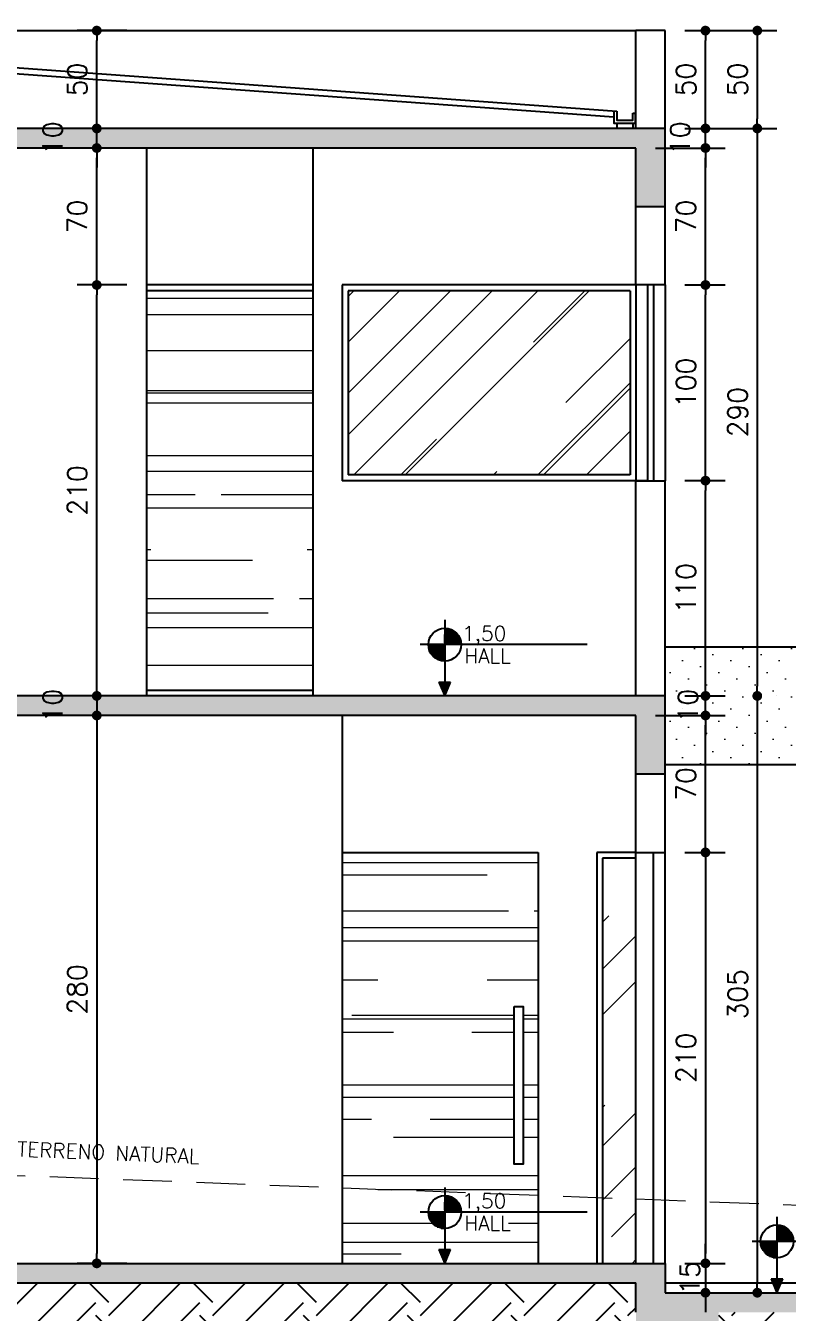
# Model space of a CAD drawing. Header units: inches. Extents: x 580771 to 672494, y 7715997 to 7829530.
# Drawn here: x 652840 to 653229, y 7721268 to 7721925 of the extents above; entities that cross this region are included whole.
import ezdxf

# ---------------------------------------------------------------- set-up
doc = ezdxf.new("R2010")
doc.units = ezdxf.units.IN
doc.header["$MEASUREMENT"] = 0
doc.header["$PDMODE"] = 2
doc.linetypes.add('DASHED2', pattern=[0.375, 0.25, -0.125])
for name, color, linetype in [('1-ARQ-A', 1, 'Continuous'), ('Block1', 1, 'Continuous'), ('NIVEL', 2, 'Continuous'), ('P01', 1, 'Continuous'), ('P02', 2, 'Continuous'), ('P06', 6, 'Continuous'), ('parede', 6, 'Continuous'), ('SIMBOLOS', 2, 'Continuous')]:
    doc.layers.add(name, color=color, linetype=linetype)
for name, color, linetype, lineweight in [('ARQ-01', 1, 'Continuous', 13), ('LINHAS FINAS', 1, 'Continuous', 9), ('MEIO_FIO', 7, 'Continuous', 0)]:
    doc.layers.add(name, color=color, linetype=linetype, lineweight=lineweight)
doc.styles.add('R80E50', font='romans.shx', dxfattribs={"height": 10})
doc.styles.add('ROMANS', font='romans', dxfattribs={"height": 0.2})
doc.dimstyles.new('ARQ50', dxfattribs={"dimscale": 50, "dimtxt": 10, "dimasz": 0.1, "dimexe": 0.2, "dimexo": 0.2, "dimgap": 0.1, "dimtad": 1, "dimdec": 0, "dimzin": 12, "dimdsep": 46, "dimtxsty": 'R80E50', "dimblk1": 'DOT', "dimblk2": 'DOT', "dimsah": 1, "dimcen": 0.4, "dimclrd": 15, "dimclre": 15, "dimclrt": 3, "dimadec": 0, "dimazin": 0, "dimtfac": 1, "dimtdec": 0, "dimtmove": 2, "dimatfit": 3, "dimldrblk": 'DOT', "dimfxl": 0.2, "dimtolj": 1, "dimtzin": 12, "dimarcsym": 0})
pattern_1 = [(50, (-24488.375, -31702.252), (14.345203652, -1.2550427), [1.5, -16.5]), (355, (-24488.375, -31702.252), (-2.775026672, 15.043842674), [1.2, -13.2]), (100.45144446, (-24487.18, -31702.357), (11.570176935, 13.78879982), [1.27480384, -14.02284224]), (46.1842, (-24488.375, -31698.252), (21.344826613, -3.310385616), [2.25, -24.75]), (96.6356355, (-24486.596, -31698.528), (18.693238913, 19.482372015), [1.91220684, -21.0342752]), (351.184164, (-24488.375, -31698.252), (18.6932389, 19.482372005), [1.8, -19.80000002]), (21, (-24486.375, -31699.252), (11.938141042, -8.052377813), [1.5, -16.5]), (326, (-24486.375, -31699.252), (4.866306638, 14.5030009), [1.2, -13.2]), (71.45144474, (-24485.38, -31699.923), (16.804447535, 6.450623056), [1.2748038, -14.02284224]), (37.5, (-24488.375, -31702.252), (0.2431971063, 6.6578770766), [0, -13.04, 0, -13.4, 0, -13.25]), (7.5, (-24488.375, -31702.252), (5.261390749, 7.8882342376), [0, -7.64, 0, -12.74, 0, -5.05]), (327.5, (-24492.835, -31702.252), (10.6764487234, -0.4510974347), [0, -5, 0, -15.6, 0, -20.7]), (317.5, (-24494.835, -31702.252), (11.663723387, 2.002099647), [0, -6.5, 0, -10.36, 0, -14.7])]

# ---------------------------------------------------------------- blocks, each defined once
blk = doc.blocks.new('*X32')
at = {"color": 0}
for p, q in [((-1683.05, 3892), (-1680, 3892)), ((-1683.05, 3891), (-1680, 3891)), ((-1683.05, 3890), (-1680, 3890)), ((-1683.05, 3889), (-1680, 3889)), ((-1680, 3888), (-1680, 3892.29)), ((-1679, 3888), (-1679, 3891.98)), ((-1678, 3888), (-1678, 3891.57)), ((-1677, 3888), (-1677, 3891.05)), ((-1676, 3888), (-1676, 3890.4)), ((-1675, 3888), (-1675, 3889.59)), ((-1695.03, 3880), (-1692, 3880)), ((-1692, 3876), (-1692, 3880.69)), ((-1691, 3876), (-1691, 3880.69)), ((-1690, 3876), (-1690, 3880.69)), ((-1689, 3876), (-1689, 3880.69)), ((-1688, 3876), (-1688, 3880.69)), ((-1687, 3876), (-1687, 3880.69)), ((-1686, 3876), (-1686, 3880.69)), ((-1686, 3880), (-1683.05, 3880)), ((-1683.05, 3888), (-1680, 3888)), ((-1683.05, 3882), (-1680, 3882)), ((-1683.05, 3881), (-1680, 3881)), ((-1683, 3882), (-1683, 3888)), ((-1682, 3882), (-1682, 3888)), ((-1681, 3882), (-1681, 3888)), ((-1680, 3882), (-1680, 3888)), ((-1680, 3888), (-1674, 3888)), ((-1680, 3887), (-1674, 3887)), ((-1680, 3886), (-1674, 3886)), ((-1680, 3885), (-1674, 3885)), ((-1680, 3884), (-1674, 3884)), ((-1680, 3883), (-1674, 3883)), ((-1680, 3880.69), (-1680, 3882)), ((-1680, 3882), (-1674, 3882)), ((-1679, 3880.69), (-1679, 3882)), ((-1678, 3880.69), (-1678, 3882)), ((-1677, 3880.69), (-1677, 3882)), ((-1676, 3880.69), (-1676, 3882)), ((-1675, 3880.69), (-1675, 3882)), ((-1674, 3888), (-1674, 3888.57)), ((-1674, 3882), (-1674, 3888)), ((-1674, 3888), (-1673.54, 3888)), ((-1674, 3880.69), (-1674, 3882)), ((-1674, 3882), (-1671.12, 3882)), ((-1674, 3881), (-1671.05, 3881)), ((-1673, 3882), (-1673, 3887.24)), ((-1672, 3882), (-1672, 3885.37)), ((-1694.93, 3879), (-1692, 3879)), ((-1694.74, 3878), (-1692, 3878)), ((-1694.47, 3877), (-1692, 3877)), ((-1694.1, 3876), (-1692, 3876)), ((-1694, 3875.78), (-1694, 3876)), ((-1693, 3873.98), (-1693, 3876)), ((-1692, 3872.69), (-1692, 3876)), ((-1692, 3876), (-1686, 3876)), ((-1692, 3875), (-1686, 3875)), ((-1692, 3874), (-1686, 3874)), ((-1692, 3873), (-1686, 3873)), ((-1691.33, 3872), (-1686, 3872)), ((-1690.13, 3871), (-1686, 3871)), ((-1688.51, 3870), (-1686, 3870)), ((-1688, 3869.76), (-1688, 3870)), ((-1687, 3869.36), (-1687, 3870)), ((-1686, 3879), (-1683.05, 3879)), ((-1686, 3878), (-1683.05, 3878)), ((-1686, 3877), (-1683.05, 3877)), ((-1686, 3870), (-1686, 3876)), ((-1686, 3876), (-1683.05, 3876)), ((-1686, 3869.06), (-1686, 3870)), ((-1686, 3870), (-1683.05, 3870)), ((-1685, 3870), (-1685, 3876)), ((-1684, 3870), (-1684, 3876)), ((-1685.77, 3869), (-1683.05, 3869))]:
    blk.add_line(p, q, dxfattribs=at)
blk = doc.blocks.new('nível corte')
at = {"layer": 'NIVEL', "color": 2, "linetype": 'Continuous'}
for p, q in [((172038.46, 10236.15), (172038.46, 10197.35)), ((172111.26, 10223.55), (172025.86, 10223.55)), ((172035.46, 10204.35), (172038.46, 10197.35)), ((172035.46, 10204.35), (172041.46, 10204.35)), ((172038.46, 10197.35), (172041.46, 10204.35))]:
    blk.add_line(p, q, dxfattribs=at)
blk.add_circle((172038.46, 10223.55), 8.4, dxfattribs=at)
blk.add_solid([(172035.46, 10204.35), (172038.46, 10197.35), (172041.46, 10204.35), (172038.46, 10197.35)], dxfattribs=at)
at = {"layer": 'NIVEL', "color": 1, "linetype": 'Continuous', "xscale": 0.7000000000116415, "yscale": 0.7000000000116415, "zscale": 0.7000000000116415}
blk.add_blockref('*X32', (173216.6, 7507.07), dxfattribs=at)
blk = doc.blocks.new('_DOT')
at = {"color": 0, "linetype": 'ByBlock'}
blk.add_line((-0.5, 0), (-1, 0), dxfattribs=at)
at = {"color": 0, "linetype": 'ByBlock', "const_width": 0.5}
blk.add_lwpolyline([(-0.25, 0, 1), (0.25, 0, 1)], format="xyb", close=True, dxfattribs=at)
blk = doc.blocks.new('*D624')
at = {"layer": 'Defpoints', "color": 0, "transparency": 16777216}
for p in [(653166.6, 7721502.93), (653166.6, 7721292.93), (653187.15, 7721292.93)]:
    blk.add_point(p, dxfattribs=at)
at = {"layer": 'NIVEL', "color": 15, "lineweight": -2, "transparency": 16777216}
for p, q in [((653176.6, 7721502.93), (653197.15, 7721502.93)), ((653187.15, 7721497.93), (653187.15, 7721297.93)), ((653176.6, 7721292.93), (653197.15, 7721292.93))]:
    blk.add_line(p, q, dxfattribs=at)
at = {"layer": 'NIVEL', "color": 15, "lineweight": -2, "transparency": 16777216, "xscale": 5, "yscale": 5, "zscale": 5}
for p, rotation in [((653187.15, 7721502.93), 90), ((653187.15, 7721292.93), 270)]:
    blk.add_blockref('_DOT', p, dxfattribs=dict(at, rotation=rotation))
at = {"layer": 'NIVEL', "color": 3, "transparency": 16777216, "insert": (653177.15, 7721397.93), "char_height": 10, "attachment_point": 5, "rotation": 90, "style": 'R80E50'}
blk.add_mtext('\\A1;210', dxfattribs=at)
blk = doc.blocks.new('*D625')
at = {"layer": 'Defpoints', "color": 0, "transparency": 16777216}
for p in [(653166.6, 7721292.93), (653187.15, 7721277.93), (653187.15, 7721277.93)]:
    blk.add_point(p, dxfattribs=at)
at = {"layer": 'NIVEL', "color": 15, "lineweight": -2, "transparency": 16777216}
for p, q in [((653187.15, 7721297.93), (653187.15, 7721302.93)), ((653176.6, 7721292.93), (653197.15, 7721292.93)), ((653187.15, 7721292.93), (653187.15, 7721277.93)), ((653187.15, 7721272.93), (653187.15, 7721267.93)), ((653197.15, 7721277.93), (653197.15, 7721277.93))]:
    blk.add_line(p, q, dxfattribs=at)
at = {"layer": 'NIVEL', "color": 15, "lineweight": -2, "transparency": 16777216, "xscale": 5, "yscale": 5, "zscale": 5}
for p, rotation in [((653187.15, 7721292.93), 270), ((653187.15, 7721277.93), 90)]:
    blk.add_blockref('_DOT', p, dxfattribs=dict(at, rotation=rotation))
at = {"layer": 'NIVEL', "color": 3, "transparency": 16777216, "insert": (653179.15, 7721285.43), "char_height": 10, "attachment_point": 5, "rotation": 90, "style": 'R80E50'}
blk.add_mtext('\\A1;15', dxfattribs=at)
blk = doc.blocks.new('*D626')
at = {"layer": 'Defpoints', "color": 0, "transparency": 16777216}
for p in [(653151.6, 7721572.93), (653187.15, 7721572.93), (653166.6, 7721502.93)]:
    blk.add_point(p, dxfattribs=at)
at = {"layer": 'NIVEL', "color": 15, "lineweight": -2, "transparency": 16777216}
for p, q in [((653161.6, 7721572.93), (653197.15, 7721572.93)), ((653187.15, 7721507.93), (653187.15, 7721567.93)), ((653176.6, 7721502.93), (653197.15, 7721502.93))]:
    blk.add_line(p, q, dxfattribs=at)
at = {"layer": 'NIVEL', "color": 15, "lineweight": -2, "transparency": 16777216, "xscale": 5, "yscale": 5, "zscale": 5}
for p, rotation in [((653187.15, 7721572.93), 90), ((653187.15, 7721502.93), 270)]:
    blk.add_blockref('_DOT', p, dxfattribs=dict(at, rotation=rotation))
at = {"layer": 'NIVEL', "color": 3, "transparency": 16777216, "insert": (653177.15, 7721537.93), "char_height": 10, "attachment_point": 5, "rotation": 90, "style": 'R80E50'}
blk.add_mtext('\\A1;70', dxfattribs=at)
blk = doc.blocks.new('*D627')
at = {"layer": 'Defpoints', "color": 0, "transparency": 16777216}
for p in [(653166.6, 7721582.93), (653187.15, 7721582.93), (653151.6, 7721572.93)]:
    blk.add_point(p, dxfattribs=at)
at = {"layer": 'NIVEL', "color": 15, "lineweight": -2, "transparency": 16777216}
for p, q in [((653187.15, 7721587.93), (653187.15, 7721592.93)), ((653176.6, 7721582.93), (653197.15, 7721582.93)), ((653187.15, 7721572.93), (653187.15, 7721582.93)), ((653161.6, 7721572.93), (653197.15, 7721572.93)), ((653187.15, 7721567.93), (653187.15, 7721562.93))]:
    blk.add_line(p, q, dxfattribs=at)
at = {"layer": 'NIVEL', "color": 15, "lineweight": -2, "transparency": 16777216, "xscale": 5, "yscale": 5, "zscale": 5}
for p, rotation in [((653187.15, 7721582.93), 270), ((653187.15, 7721572.93), 90)]:
    blk.add_blockref('_DOT', p, dxfattribs=dict(at, rotation=rotation))
at = {"layer": 'NIVEL', "color": 3, "transparency": 16777216, "insert": (653178.19, 7721577.93), "char_height": 10, "attachment_point": 5, "rotation": 90, "style": 'R80E50'}
blk.add_mtext('\\A1;10', dxfattribs=at)
blk = doc.blocks.new('*D628')
at = {"layer": 'Defpoints', "color": 0, "transparency": 16777216}
for p in [(653166.6, 7721692.93), (653187.15, 7721692.93), (653166.6, 7721582.93)]:
    blk.add_point(p, dxfattribs=at)
at = {"layer": 'NIVEL', "color": 15, "lineweight": -2, "transparency": 16777216}
for p, q in [((653176.6, 7721692.93), (653197.15, 7721692.93)), ((653187.15, 7721587.93), (653187.15, 7721687.93)), ((653176.6, 7721582.93), (653197.15, 7721582.93))]:
    blk.add_line(p, q, dxfattribs=at)
at = {"layer": 'NIVEL', "color": 15, "lineweight": -2, "transparency": 16777216, "xscale": 5, "yscale": 5, "zscale": 5}
for p, rotation in [((653187.15, 7721692.93), 90), ((653187.15, 7721582.93), 270)]:
    blk.add_blockref('_DOT', p, dxfattribs=dict(at, rotation=rotation))
at = {"layer": 'NIVEL', "color": 3, "transparency": 16777216, "insert": (653177.15, 7721637.93), "char_height": 10, "attachment_point": 5, "rotation": 90, "style": 'R80E50'}
blk.add_mtext('\\A1;110', dxfattribs=at)
blk = doc.blocks.new('*D629')
at = {"layer": 'Defpoints', "color": 0, "transparency": 16777216}
for p in [(653166.6, 7721792.93), (653187.15, 7721792.93), (653166.6, 7721692.93)]:
    blk.add_point(p, dxfattribs=at)
at = {"layer": 'NIVEL', "color": 15, "lineweight": -2, "transparency": 16777216}
for p, q in [((653176.6, 7721792.93), (653197.15, 7721792.93)), ((653187.15, 7721697.93), (653187.15, 7721787.93)), ((653176.6, 7721692.93), (653197.15, 7721692.93))]:
    blk.add_line(p, q, dxfattribs=at)
at = {"layer": 'NIVEL', "color": 15, "lineweight": -2, "transparency": 16777216, "xscale": 5, "yscale": 5, "zscale": 5}
for p, rotation in [((653187.15, 7721792.93), 90), ((653187.15, 7721692.93), 270)]:
    blk.add_blockref('_DOT', p, dxfattribs=dict(at, rotation=rotation))
at = {"layer": 'NIVEL', "color": 3, "transparency": 16777216, "insert": (653177.15, 7721742.93), "char_height": 10, "attachment_point": 5, "rotation": 90, "style": 'R80E50'}
blk.add_mtext('\\A1;100', dxfattribs=at)
blk = doc.blocks.new('*D630')
at = {"layer": 'Defpoints', "color": 0, "transparency": 16777216}
for p in [(653151.6, 7721862.93), (653187.15, 7721862.93), (653166.6, 7721792.93)]:
    blk.add_point(p, dxfattribs=at)
at = {"layer": 'NIVEL', "color": 15, "lineweight": -2, "transparency": 16777216}
for p, q in [((653161.6, 7721862.93), (653197.15, 7721862.93)), ((653187.15, 7721797.93), (653187.15, 7721857.93)), ((653176.6, 7721792.93), (653197.15, 7721792.93))]:
    blk.add_line(p, q, dxfattribs=at)
at = {"layer": 'NIVEL', "color": 15, "lineweight": -2, "transparency": 16777216, "xscale": 5, "yscale": 5, "zscale": 5}
for p, rotation in [((653187.15, 7721862.93), 90), ((653187.15, 7721792.93), 270)]:
    blk.add_blockref('_DOT', p, dxfattribs=dict(at, rotation=rotation))
at = {"layer": 'NIVEL', "color": 3, "transparency": 16777216, "insert": (653177.15, 7721827.93), "char_height": 10, "attachment_point": 5, "rotation": 90, "style": 'R80E50'}
blk.add_mtext('\\A1;70', dxfattribs=at)
blk = doc.blocks.new('*D631')
at = {"layer": 'Defpoints', "color": 0, "transparency": 16777216}
for p in [(653166.6, 7721872.93), (653187.15, 7721872.93), (653151.6, 7721862.93)]:
    blk.add_point(p, dxfattribs=at)
at = {"layer": 'NIVEL', "color": 15, "lineweight": -2, "transparency": 16777216}
for p, q in [((653187.15, 7721877.93), (653187.15, 7721882.93)), ((653176.6, 7721872.93), (653197.15, 7721872.93)), ((653187.15, 7721862.93), (653187.15, 7721872.93)), ((653161.6, 7721862.93), (653197.15, 7721862.93)), ((653187.15, 7721857.93), (653187.15, 7721852.93))]:
    blk.add_line(p, q, dxfattribs=at)
at = {"layer": 'NIVEL', "color": 15, "lineweight": -2, "transparency": 16777216, "xscale": 5, "yscale": 5, "zscale": 5}
for p, rotation in [((653187.15, 7721872.93), 270), ((653187.15, 7721862.93), 90)]:
    blk.add_blockref('_DOT', p, dxfattribs=dict(at, rotation=rotation))
at = {"layer": 'NIVEL', "color": 3, "transparency": 16777216, "insert": (653174.22, 7721867.93), "char_height": 10, "attachment_point": 5, "rotation": 90, "style": 'R80E50'}
blk.add_mtext('\\A1;10', dxfattribs=at)
blk = doc.blocks.new('*D632')
at = {"layer": 'Defpoints', "color": 0, "transparency": 16777216}
for p in [(653166.6, 7721922.93), (653187.15, 7721922.93), (653166.6, 7721872.93)]:
    blk.add_point(p, dxfattribs=at)
at = {"layer": 'NIVEL', "color": 15, "lineweight": -2, "transparency": 16777216}
for p, q in [((653176.6, 7721922.93), (653197.15, 7721922.93)), ((653187.15, 7721877.93), (653187.15, 7721917.93)), ((653176.6, 7721872.93), (653197.15, 7721872.93))]:
    blk.add_line(p, q, dxfattribs=at)
at = {"layer": 'NIVEL', "color": 15, "lineweight": -2, "transparency": 16777216, "xscale": 5, "yscale": 5, "zscale": 5}
for p, rotation in [((653187.15, 7721922.93), 90), ((653187.15, 7721872.93), 270)]:
    blk.add_blockref('_DOT', p, dxfattribs=dict(at, rotation=rotation))
at = {"layer": 'NIVEL', "color": 3, "transparency": 16777216, "insert": (653177.15, 7721897.93), "char_height": 10, "attachment_point": 5, "rotation": 90, "style": 'R80E50'}
blk.add_mtext('\\A1;50', dxfattribs=at)
blk = doc.blocks.new('*D633')
at = {"layer": 'Defpoints', "color": 0, "transparency": 16777216}
for p in [(653166.6, 7721922.93), (653166.6, 7721872.93), (653213.62, 7721872.93)]:
    blk.add_point(p, dxfattribs=at)
at = {"layer": 'NIVEL', "color": 15, "lineweight": -2, "transparency": 16777216}
for p, q in [((653176.6, 7721922.93), (653223.62, 7721922.93)), ((653213.62, 7721917.93), (653213.62, 7721877.93)), ((653176.6, 7721872.93), (653223.62, 7721872.93))]:
    blk.add_line(p, q, dxfattribs=at)
at = {"layer": 'NIVEL', "color": 15, "lineweight": -2, "transparency": 16777216, "xscale": 5, "yscale": 5, "zscale": 5}
for p, rotation in [((653213.62, 7721922.93), 90), ((653213.62, 7721872.93), 270)]:
    blk.add_blockref('_DOT', p, dxfattribs=dict(at, rotation=rotation))
at = {"layer": 'NIVEL', "color": 3, "transparency": 16777216, "insert": (653203.62, 7721897.93), "char_height": 10, "attachment_point": 5, "rotation": 90, "style": 'R80E50'}
blk.add_mtext('\\A1;50', dxfattribs=at)
blk = doc.blocks.new('*D634')
at = {"layer": 'Defpoints', "color": 0, "transparency": 16777216}
for p in [(653166.6, 7721872.93), (653213.62, 7721582.93), (653213.62, 7721582.93)]:
    blk.add_point(p, dxfattribs=at)
at = {"layer": 'NIVEL', "color": 15, "lineweight": -2, "transparency": 16777216}
for p, q in [((653176.6, 7721872.93), (653223.62, 7721872.93)), ((653213.62, 7721867.93), (653213.62, 7721587.93)), ((653223.62, 7721582.93), (653223.62, 7721582.93))]:
    blk.add_line(p, q, dxfattribs=at)
at = {"layer": 'NIVEL', "color": 15, "lineweight": -2, "transparency": 16777216, "xscale": 5, "yscale": 5, "zscale": 5}
for p, rotation in [((653213.62, 7721872.93), 90), ((653213.62, 7721582.93), 270)]:
    blk.add_blockref('_DOT', p, dxfattribs=dict(at, rotation=rotation))
at = {"layer": 'NIVEL', "color": 3, "transparency": 16777216, "insert": (653203.62, 7721727.93), "char_height": 10, "attachment_point": 5, "rotation": 90, "style": 'R80E50'}
blk.add_mtext('\\A1;290', dxfattribs=at)
blk = doc.blocks.new('*D635')
at = {"layer": 'Defpoints', "color": 0, "transparency": 16777216}
for p in [(653213.62, 7721582.93), (653166.6, 7721277.93), (653213.62, 7721277.93)]:
    blk.add_point(p, dxfattribs=at)
at = {"layer": 'NIVEL', "color": 15, "lineweight": -2, "transparency": 16777216}
for p, q in [((653223.62, 7721582.93), (653223.62, 7721582.93)), ((653213.62, 7721577.93), (653213.62, 7721282.93)), ((653176.6, 7721277.93), (653223.62, 7721277.93))]:
    blk.add_line(p, q, dxfattribs=at)
at = {"layer": 'NIVEL', "color": 15, "lineweight": -2, "transparency": 16777216, "xscale": 5, "yscale": 5, "zscale": 5}
for p, rotation in [((653213.62, 7721582.93), 90), ((653213.62, 7721277.93), 270)]:
    blk.add_blockref('_DOT', p, dxfattribs=dict(at, rotation=rotation))
at = {"layer": 'NIVEL', "color": 3, "transparency": 16777216, "insert": (653203.62, 7721430.43), "char_height": 10, "attachment_point": 5, "rotation": 90, "style": 'R80E50'}
blk.add_mtext('\\A1;305', dxfattribs=at)
blk = doc.blocks.new('*D636')
at = {"layer": 'Defpoints', "color": 0, "transparency": 16777216}
for p in [(652901.6, 7721582.93), (652876.17, 7721572.93), (652901.6, 7721572.93)]:
    blk.add_point(p, dxfattribs=at)
at = {"layer": 'NIVEL', "color": 15, "lineweight": -2, "transparency": 16777216}
for p, q in [((652876.17, 7721587.93), (652876.17, 7721592.93)), ((652891.6, 7721582.93), (652866.17, 7721582.93)), ((652876.17, 7721582.93), (652876.17, 7721572.93)), ((652891.6, 7721572.93), (652866.17, 7721572.93)), ((652876.17, 7721567.93), (652876.17, 7721562.93))]:
    blk.add_line(p, q, dxfattribs=at)
at = {"layer": 'NIVEL', "color": 15, "lineweight": -2, "transparency": 16777216, "xscale": 5, "yscale": 5, "zscale": 5}
for p, rotation in [((652876.17, 7721582.93), 270), ((652876.17, 7721572.93), 90)]:
    blk.add_blockref('_DOT', p, dxfattribs=dict(at, rotation=rotation))
at = {"layer": 'NIVEL', "color": 3, "transparency": 16777216, "insert": (652853.67, 7721577.93), "char_height": 10, "attachment_point": 5, "rotation": 90, "style": 'R80E50'}
blk.add_mtext('\\A1;10', dxfattribs=at)
blk = doc.blocks.new('*D637')
at = {"layer": 'Defpoints', "color": 0, "transparency": 16777216}
for p in [(652901.6, 7721572.93), (652876.17, 7721292.93), (652901.6, 7721292.93)]:
    blk.add_point(p, dxfattribs=at)
at = {"layer": 'NIVEL', "color": 15, "lineweight": -2, "transparency": 16777216}
for p, q in [((652891.6, 7721572.93), (652866.17, 7721572.93)), ((652876.17, 7721567.93), (652876.17, 7721297.93)), ((652891.6, 7721292.93), (652866.17, 7721292.93))]:
    blk.add_line(p, q, dxfattribs=at)
at = {"layer": 'NIVEL', "color": 15, "lineweight": -2, "transparency": 16777216, "xscale": 5, "yscale": 5, "zscale": 5}
for p, rotation in [((652876.17, 7721572.93), 90), ((652876.17, 7721292.93), 270)]:
    blk.add_blockref('_DOT', p, dxfattribs=dict(at, rotation=rotation))
at = {"layer": 'NIVEL', "color": 3, "transparency": 16777216, "insert": (652866.17, 7721432.93), "char_height": 10, "attachment_point": 5, "rotation": 90, "style": 'R80E50'}
blk.add_mtext('\\A1;280', dxfattribs=at)
blk = doc.blocks.new('*D638')
at = {"layer": 'Defpoints', "color": 0, "transparency": 16777216}
for p in [(652876.17, 7721792.93), (652901.6, 7721792.93), (652901.6, 7721582.93)]:
    blk.add_point(p, dxfattribs=at)
at = {"layer": 'NIVEL', "color": 15, "lineweight": -2, "transparency": 16777216}
for p, q in [((652891.6, 7721792.93), (652866.17, 7721792.93)), ((652876.17, 7721587.93), (652876.17, 7721787.93)), ((652891.6, 7721582.93), (652866.17, 7721582.93))]:
    blk.add_line(p, q, dxfattribs=at)
at = {"layer": 'NIVEL', "color": 15, "lineweight": -2, "transparency": 16777216, "xscale": 5, "yscale": 5, "zscale": 5}
for p, rotation in [((652876.17, 7721792.93), 90), ((652876.17, 7721582.93), 270)]:
    blk.add_blockref('_DOT', p, dxfattribs=dict(at, rotation=rotation))
at = {"layer": 'NIVEL', "color": 3, "transparency": 16777216, "insert": (652866.17, 7721687.93), "char_height": 10, "attachment_point": 5, "rotation": 90, "style": 'R80E50'}
blk.add_mtext('\\A1;210', dxfattribs=at)
blk = doc.blocks.new('*D639')
at = {"layer": 'Defpoints', "color": 0, "transparency": 16777216}
for p in [(652876.17, 7721862.93), (652901.6, 7721862.93), (652901.6, 7721792.93)]:
    blk.add_point(p, dxfattribs=at)
at = {"layer": 'NIVEL', "color": 15, "lineweight": -2, "transparency": 16777216}
for p, q in [((652891.6, 7721862.93), (652866.17, 7721862.93)), ((652876.17, 7721797.93), (652876.17, 7721857.93)), ((652891.6, 7721792.93), (652866.17, 7721792.93))]:
    blk.add_line(p, q, dxfattribs=at)
at = {"layer": 'NIVEL', "color": 15, "lineweight": -2, "transparency": 16777216, "xscale": 5, "yscale": 5, "zscale": 5}
for p, rotation in [((652876.17, 7721862.93), 90), ((652876.17, 7721792.93), 270)]:
    blk.add_blockref('_DOT', p, dxfattribs=dict(at, rotation=rotation))
at = {"layer": 'NIVEL', "color": 3, "transparency": 16777216, "insert": (652866.17, 7721827.93), "char_height": 10, "attachment_point": 5, "rotation": 90, "style": 'R80E50'}
blk.add_mtext('\\A1;70', dxfattribs=at)
blk = doc.blocks.new('*D640')
at = {"layer": 'Defpoints', "color": 0, "transparency": 16777216}
for p in [(652876.17, 7721872.93), (652901.6, 7721872.93), (652901.6, 7721862.93)]:
    blk.add_point(p, dxfattribs=at)
at = {"layer": 'NIVEL', "color": 15, "lineweight": -2, "transparency": 16777216}
for p, q in [((652876.17, 7721877.93), (652876.17, 7721882.93)), ((652891.6, 7721872.93), (652866.17, 7721872.93)), ((652876.17, 7721862.93), (652876.17, 7721872.93)), ((652891.6, 7721862.93), (652866.17, 7721862.93)), ((652876.17, 7721857.93), (652876.17, 7721852.93))]:
    blk.add_line(p, q, dxfattribs=at)
at = {"layer": 'NIVEL', "color": 15, "lineweight": -2, "transparency": 16777216, "xscale": 5, "yscale": 5, "zscale": 5}
for p, rotation in [((652876.17, 7721872.93), 270), ((652876.17, 7721862.93), 90)]:
    blk.add_blockref('_DOT', p, dxfattribs=dict(at, rotation=rotation))
at = {"layer": 'NIVEL', "color": 3, "transparency": 16777216, "insert": (652853.67, 7721867.93), "char_height": 10, "attachment_point": 5, "rotation": 90, "style": 'R80E50'}
blk.add_mtext('\\A1;10', dxfattribs=at)
blk = doc.blocks.new('*D641')
at = {"layer": 'Defpoints', "color": 0, "transparency": 16777216}
for p in [(652876.17, 7721922.93), (652901.6, 7721922.93), (652901.6, 7721872.93)]:
    blk.add_point(p, dxfattribs=at)
at = {"layer": 'NIVEL', "color": 15, "lineweight": -2, "transparency": 16777216}
for p, q in [((652891.6, 7721922.93), (652866.17, 7721922.93)), ((652876.17, 7721877.93), (652876.17, 7721917.93)), ((652891.6, 7721872.93), (652866.17, 7721872.93))]:
    blk.add_line(p, q, dxfattribs=at)
at = {"layer": 'NIVEL', "color": 15, "lineweight": -2, "transparency": 16777216, "xscale": 5, "yscale": 5, "zscale": 5}
for p, rotation in [((652876.17, 7721922.93), 90), ((652876.17, 7721872.93), 270)]:
    blk.add_blockref('_DOT', p, dxfattribs=dict(at, rotation=rotation))
at = {"layer": 'NIVEL', "color": 3, "transparency": 16777216, "insert": (652866.17, 7721897.93), "char_height": 10, "attachment_point": 5, "rotation": 90, "style": 'R80E50'}
blk.add_mtext('\\A1;50', dxfattribs=at)

msp = doc.modelspace()

# ---------------------------------------------------------------- hatches: boundary and pattern name
at = {"layer": 'ARQ-01'}
h = msp.add_hatch(dxfattribs=at)
h.set_pattern_fill('DOTS', color=256, scale=140, angle=45, style=0)
h.set_pattern_definition([(45, (-24488.375, -31677.252), (-3.093592168, 9.280776503), [0, -8.75])])
h.paths.add_polyline_path([(653336.602, 7721607.928), (653166.602, 7721607.928), (653166.602, 7721547.928), (653336.602, 7721547.928)])
h.paths.add_polyline_path([(653184.65, 7721552.333), (653184.65, 7721573.524), (653169.65, 7721573.524), (653169.65, 7721552.333)], flags=24)
h.paths.add_polyline_path([(653185.694, 7721593.047), (653185.694, 7721612.809), (653170.694, 7721612.809), (653170.694, 7721593.047)], flags=9)
at = {"layer": 'Block1'}
h = msp.add_hatch(dxfattribs=at)
h.set_pattern_fill('EARTH', color=256, scale=150, angle=45, style=0, double=1)
h.set_pattern_definition([(45, (-24488.375, -31702.252), (0, 53.03300859), [37.5, -37.5]), (45, (-24498.32, -31692.31), (0, 53.03300859), [37.5, -37.5]), (45, (-24508.262, -31682.365), (0, 53.03300859), [37.5, -37.5]), (135, (-24508.262, -31675.736), (-53.03300859, 4e-15), [37.5, -37.5]), (135, (-24498.32, -31665.79), (-53.03300859, 4e-15), [37.5, -37.5]), (135, (-24488.375, -31655.85), (-53.03300859, 4e-15), [37.5, -37.5])])
h.paths.add_polyline_path([(652451.602, 7721267.928), (652451.602, 7721282.928), (651978.85, 7721282.928), (651978.85, 7721232.134), (651962.779, 7721232.134), (651959.468, 7721239.409), (651954.072, 7721224.708), (651952.018, 7721232.134), (651936.602, 7721232.134), (651936.602, 7721192.126), (653351.602, 7721192.126), (653351.602, 7721217.134), (653335.531, 7721217.134), (653332.22, 7721224.409), (653326.824, 7721209.708), (653324.769, 7721217.134), (653309.354, 7721217.134), (653309.354, 7721267.928), (653193.85, 7721267.928), (653193.85, 7721217.134), (653177.779, 7721217.134), (653174.468, 7721224.409), (653169.072, 7721209.708), (653167.018, 7721217.134), (653151.602, 7721217.134), (653151.602, 7721267.928), (653151.602, 7721282.928), (652651.602, 7721282.928), (652651.602, 7721267.928), (652651.602, 7721217.134), (652635.531, 7721217.134), (652632.22, 7721224.409), (652626.824, 7721209.708), (652624.769, 7721217.134), (652609.354, 7721217.134), (652609.354, 7721267.928), (652493.85, 7721267.928), (652493.85, 7721217.134), (652477.779, 7721217.134), (652474.468, 7721224.409), (652469.072, 7721209.708), (652467.018, 7721217.134), (652451.602, 7721217.134)])
at = {"layer": 'LINHAS FINAS'}
h = msp.add_hatch(dxfattribs=at)
h.set_pattern_fill('AR-RROOF', color=256, scale=50, angle=45, style=0)
h.set_pattern_definition([(45, (-24488.375, -31702.25), (42.42640687, 113.137085), [750, -100, 250, -50]), (45, (-24459.03, -31637.55), (-82.37794, 11.6672619), [150, -16.5, 300, -37.5]), (45, (-24500.75, -31654.522), (160.15968594, 207.53584028), [400, -70, 200, -50])])
h.paths.add_polyline_path([(652448.602, 7721789.928), (652304.602, 7721789.928), (652304.602, 7721695.928), (652448.602, 7721695.928)])
h.paths.add_polyline_path([(653148.602, 7721789.928), (653004.602, 7721789.928), (653004.602, 7721695.928), (653148.602, 7721695.928)])
h.paths.add_polyline_path([(653151.602, 7721499.928), (653134.602, 7721499.928), (653134.602, 7721326.492), (653151.602, 7721325.845)])
h.paths.add_polyline_path([(653151.602, 7721325.845), (653134.602, 7721326.492), (653134.602, 7721292.928), (653151.602, 7721292.928)])
h.paths.add_polyline_path([(652153.602, 7721545.634), (652051.602, 7721487.634), (652051.602, 7721367.732), (652153.602, 7721363.844)])
h.paths.add_polyline_path([(652014.602, 7721355.941), (652014.602, 7721295.928), (652120.142, 7721295.928)])
h.paths.add_polyline_path([(652153.602, 7721363.844), (652051.602, 7721367.732), (652051.602, 7721344.105), (652081.602, 7721344.105), (652081.602, 7721327.046), (652111.602, 7721327.046), (652111.602, 7721309.039), (652141.602, 7721309.039), (652141.602, 7721295.928), (652153.602, 7721295.928)])
h.paths.add_polyline_path([(652451.602, 7721499.928), (652434.602, 7721499.928), (652434.602, 7721353.131), (652451.602, 7721352.483)])
h.paths.add_polyline_path([(652451.602, 7721352.483), (652434.602, 7721353.131), (652434.602, 7721292.928), (652451.602, 7721292.928)])
h.paths.add_polyline_path([(652368.349, 7721728.286), (652368.349, 7721757.571), (652353.349, 7721757.571), (652353.349, 7721728.286)], flags=24)
h.paths.add_polyline_path([(652037.466, 7721500.873), (652052.288, 7721500.873), (652052.288, 7721512.123), (652037.466, 7721512.123)], flags=24)
h.paths.add_polyline_path([(652067.466, 7721517.932), (652082.645, 7721517.932), (652082.645, 7721529.182), (652067.466, 7721529.182)], flags=24)
h.paths.add_polyline_path([(652095.795, 7721537.922), (652110.616, 7721537.922), (652110.616, 7721549.172), (652095.795, 7721549.172)], flags=24)
h.paths.add_polyline_path([(652125.795, 7721554.981), (652140.616, 7721554.981), (652140.616, 7721566.231), (652125.795, 7721566.231)], flags=24)
h.paths.add_polyline_path([(652110.704, 7721362.095), (652110.704, 7721513.762), (652093.799, 7721513.762), (652093.799, 7721362.095)], flags=9)
h.paths.add_polyline_path([(652142.572, 7721293.137), (652156.322, 7721293.137), (652156.322, 7721304.387), (652142.572, 7721304.387)], flags=9)
h.paths.add_polyline_path([(652113.46, 7721312.558), (652129.352, 7721312.558), (652129.352, 7721323.808), (652113.46, 7721323.808)], flags=24)
h.paths.add_polyline_path([(652082.199, 7721328.41), (652098.092, 7721328.41), (652098.092, 7721339.66), (652082.199, 7721339.66)], flags=24)
h.paths.add_polyline_path([(652050.799, 7721346.177), (652067.049, 7721346.177), (652067.049, 7721357.427), (652050.799, 7721357.427)], flags=9)
h.paths.add_polyline_path([(652153.602, 7721569.928), (652014.602, 7721569.928), (652014.602, 7721497.634), (652051.602, 7721497.634), (652051.602, 7721514.693), (652081.602, 7721514.693), (652081.602, 7721531.752), (652111.602, 7721531.752), (652111.602, 7721548.811), (652141.602, 7721548.811), (652141.602, 7721565.87), (652153.602, 7721565.87)])
h.paths.add_polyline_path([(652014.602, 7721605.928), (652153.602, 7721605.928), (652153.602, 7721789.928), (652014.602, 7721789.928)])
h = msp.add_hatch(dxfattribs=at)
h.set_pattern_fill('AR-RROOF', color=256, scale=40, style=0)
h.set_pattern_definition([(0, (-24488.375, -31702.252), (88, 40), [600, -80, 200, -40]), (0, (-24435.175, -31682.25), (-40, 53.2), [120, -13.2, 240, -30]), (0, (-24468.375, -31668.252), (208, 26.8), [320, -56, 160, -40])])
h.paths.add_polyline_path([(653101.602, 7721502.928), (653001.602, 7721502.928), (653001.602, 7721331.548), (653101.602, 7721327.746)])
h.paths.add_polyline_path([(653089.393, 7721424.134), (653093.964, 7721424.134), (653093.964, 7721343.574), (653089.393, 7721343.574)], flags=16)
h.paths.add_polyline_path([(653045.569, 7721319.137, -0.4142136), (653053.969, 7721327.537), (653053.969, 7721329.557), (653001.602, 7721331.548), (653001.602, 7721292.928), (653053.969, 7721292.928), (653050.969, 7721299.928), (653053.969, 7721299.928), (653053.969, 7721310.737, -0.4142136)])
h.paths.add_polyline_path([(653101.602, 7721319.137), (653062.369, 7721319.137, -0.4142136), (653053.969, 7721310.737), (653053.969, 7721299.928), (653056.969, 7721299.928), (653053.969, 7721292.928), (653101.602, 7721292.928)])
h.paths.add_polyline_path([(652986.602, 7721789.928), (652901.602, 7721789.928), (652901.602, 7721585.928), (652986.602, 7721585.928)])
h.paths.add_polyline_path([(653062.771, 7721317.476), (653089.021, 7721317.476), (653089.021, 7721330.869), (653062.771, 7721330.869)], flags=9)
h.paths.add_polyline_path([(653063.456, 7721307.814), (653091.848, 7721307.814), (653091.848, 7721319.064), (653063.456, 7721319.064)], flags=24)
at = {"layer": 'P01'}
h = msp.add_hatch(dxfattribs=at)
h.set_pattern_fill('AR-CONC', color=256, scale=2)
h.set_pattern_definition(pattern_1)
h.paths.add_polyline_path([(652466.602, 7721872.928), (651936.602, 7721872.928), (651936.602, 7721832.928), (651951.602, 7721832.928), (651951.602, 7721862.928), (652451.602, 7721862.928), (652451.602, 7721832.928), (652466.602, 7721832.928)])
h.paths.add_polyline_path([(653166.602, 7721872.928), (652636.602, 7721872.928), (652636.602, 7721832.928), (652651.602, 7721832.928), (652651.602, 7721862.928), (653151.602, 7721862.928), (653151.602, 7721832.928), (653166.602, 7721832.928)])
h.paths.add_polyline_path([(652861.173, 7721858.047), (652861.173, 7721877.809), (652846.173, 7721877.809), (652846.173, 7721858.047)], flags=9)
h = msp.add_hatch(dxfattribs=at)
h.set_pattern_fill('AR-CONC', color=256, scale=2)
h.set_pattern_definition(pattern_1)
h.paths.add_polyline_path([(653166.602, 7721582.928), (652636.602, 7721582.928), (652636.602, 7721542.928), (652651.602, 7721542.928), (652651.602, 7721572.928), (653151.602, 7721572.928), (653151.602, 7721542.928), (653166.602, 7721542.928)])
h.paths.add_polyline_path([(652861.173, 7721568.047), (652861.173, 7721587.809), (652846.173, 7721587.809), (652846.173, 7721568.047)], flags=9)
h = msp.add_hatch(dxfattribs=at)
h.set_pattern_fill('AR-CONC', color=256, scale=2)
h.set_pattern_definition(pattern_1)
h.paths.add_polyline_path([(652651.602, 7721267.928), (652651.602, 7721282.928), (653151.602, 7721282.928), (653151.602, 7721267.928), (653151.602, 7721217.134), (653167.018, 7721217.134), (653169.072, 7721209.708), (653174.468, 7721224.409), (653177.779, 7721217.134), (653193.85, 7721217.134), (653193.85, 7721267.928), (653309.354, 7721267.928), (653309.354, 7721217.134), (653324.769, 7721217.134), (653326.824, 7721209.708), (653332.22, 7721224.409), (653335.531, 7721217.134), (653351.602, 7721217.134), (653351.602, 7721277.928), (653166.602, 7721277.928), (653166.602, 7721292.928), (652636.602, 7721292.928), (652636.602, 7721277.928), (652466.602, 7721277.928), (652466.602, 7721292.928), (651936.602, 7721292.928), (651936.602, 7721232.134), (651952.018, 7721232.134), (651954.072, 7721224.708), (651959.468, 7721239.409), (651962.779, 7721232.134), (651978.85, 7721232.134), (651978.85, 7721282.928), (652451.602, 7721282.928), (652451.602, 7721267.928), (652451.602, 7721217.134), (652467.018, 7721217.134), (652469.072, 7721209.708), (652474.468, 7721224.409), (652477.779, 7721217.134), (652493.85, 7721217.134), (652493.85, 7721267.928), (652609.354, 7721267.928), (652609.354, 7721217.134), (652624.769, 7721217.134), (652626.824, 7721209.708), (652632.22, 7721224.409), (652635.531, 7721217.134), (652651.602, 7721217.134)])

# ---------------------------------------------------------------- linework, layer by layer
at = {"layer": '1-ARQ-A'}
for p, q in [((653131.602, 7721502.928), (653131.602, 7721292.928)), ((653151.602, 7721502.928), (653131.602, 7721502.928)), ((653134.602, 7721499.928), (653134.602, 7721292.928)), ((653151.602, 7721499.928), (653134.602, 7721499.928))]:
    msp.add_line(p, q, dxfattribs=at)
at = {"layer": 'MEIO_FIO', "color": 2, "linetype": 'DASHED2', "ltscale": 100}
msp.add_lwpolyline([(651936.602, 7721372.116), (652702.232, 7721342.928), (653351.602, 7721318.242)], dxfattribs=at)
at = {"layer": 'NIVEL'}
for p, q in [((652651.602, 7721922.928), (653151.602, 7721922.928)), ((653166.602, 7721607.928), (653336.602, 7721607.928)), ((653001.602, 7721572.928), (653001.602, 7721292.928)), ((653166.602, 7721547.928), (653336.602, 7721547.928)), ((653001.602, 7721502.928), (653101.602, 7721502.928)), ((653101.602, 7721502.928), (653101.602, 7721292.928)), ((653151.602, 7721292.928), (653151.602, 7721502.928)), ((653160.602, 7721292.928), (653160.602, 7721502.928)), ((653166.602, 7721292.928), (653166.602, 7721502.928)), ((653166.602, 7721282.928), (653336.602, 7721282.928))]:
    msp.add_line(p, q, dxfattribs=at)
msp.add_lwpolyline([(653089.393, 7721424.134), (653093.964, 7721424.134), (653093.964, 7721343.574), (653089.393, 7721343.574)], close=True, dxfattribs=at)
at = {"layer": 'P01'}
for p, q in [((652986.602, 7721792.928), (652901.602, 7721792.928)), ((653001.602, 7721792.928), (653001.602, 7721692.928)), ((653151.602, 7721792.928), (653001.602, 7721792.928)), ((653151.602, 7721792.928), (653151.602, 7721692.928)), ((653166.602, 7721792.928), (653166.602, 7721692.928)), ((652986.602, 7721789.928), (652901.602, 7721789.928)), ((653004.602, 7721789.928), (653004.602, 7721695.928)), ((653148.602, 7721789.928), (653004.602, 7721789.928)), ((653148.602, 7721789.928), (653148.602, 7721695.928)), ((653148.602, 7721695.928), (653004.602, 7721695.928)), ((653157.602, 7721692.928), (653001.602, 7721692.928)), ((652901.602, 7721585.928), (652986.602, 7721585.928))]:
    msp.add_line(p, q, dxfattribs=at)
at = {"layer": 'P02'}
for p, q in [((652901.602, 7721862.928), (652901.602, 7721582.928)), ((652986.602, 7721862.928), (652986.602, 7721582.928)), ((653157.602, 7721792.928), (653157.602, 7721692.928)), ((653160.602, 7721792.928), (653160.602, 7721692.928))]:
    msp.add_line(p, q, dxfattribs=at)
at = {"layer": 'parede'}
for p, q in [((653151.602, 7721872.928), (653151.602, 7721922.928)), ((653166.602, 7721922.928), (653151.602, 7721922.928)), ((653166.602, 7721792.928), (653166.602, 7721922.928)), ((653166.602, 7721872.928), (652636.602, 7721872.928)), ((653151.602, 7721862.928), (652651.602, 7721862.928)), ((653151.602, 7721792.928), (653151.602, 7721862.928)), ((653166.602, 7721832.928), (653151.602, 7721832.928)), ((653166.602, 7721792.928), (653151.602, 7721792.928)), ((653151.602, 7721582.928), (653151.602, 7721692.928)), ((653151.602, 7721692.928), (653166.602, 7721692.928)), ((653166.602, 7721502.928), (653166.602, 7721692.928)), ((653166.602, 7721582.928), (652636.602, 7721582.928)), ((653151.602, 7721572.928), (652651.602, 7721572.928)), ((653151.602, 7721502.928), (653151.602, 7721572.928)), ((653166.602, 7721542.928), (653151.602, 7721542.928)), ((653151.602, 7721502.928), (653166.602, 7721502.928)), ((652636.602, 7721292.928), (653166.602, 7721292.928)), ((653166.602, 7721292.928), (653166.602, 7721277.928)), ((652651.602, 7721282.928), (653151.602, 7721282.928)), ((653151.602, 7721267.928), (653151.602, 7721282.928)), ((653166.602, 7721277.928), (653351.602, 7721277.928))]:
    msp.add_line(p, q, dxfattribs=at)
at = {"layer": 'SIMBOLOS', "color": 2}
for p, q in [((652651.602, 7721917.319), (653141.8, 7721881.726)), ((652651.602, 7721914.311), (653140.3, 7721878.827)), ((653149.987, 7721880.689), (653151.487, 7721880.689))]:
    msp.add_line(p, q, dxfattribs=at)
for points in [[(653140.3, 7721881.808), (653140.3, 7721875.702), (653151.487, 7721875.702), (653151.487, 7721880.689)], [(653141.8, 7721881.726), (653141.8, 7721877.202), (653149.987, 7721877.202), (653149.987, 7721880.689)]]:
    msp.add_lwpolyline(points, dxfattribs=at)
msp.add_lwpolyline([(653142, 7721875.717), (653150.102, 7721875.717), (653150.102, 7721872.928), (653142, 7721872.928)], close=True, dxfattribs=at)

# ---------------------------------------------------------------- block references
at = {"layer": 'P06'}
for p in [(481015.508, 7711385.583), (481015.508, 7711095.583), (481185.226, 7711080.583)]:
    msp.add_blockref('nível corte', p, dxfattribs=at)

# ---------------------------------------------------------------- texts
at = {"layer": 'NIVEL', "style": 'ROMANS'}
for s, p in [('1,50', (653062.86, 7721611.136)), ('HALL', (653063.902, 7721599.689)), ('1,50', (653062.86, 7721321.136)), ('HALL', (653063.902, 7721309.689))]:
    msp.add_text(s, height=7.5, dxfattribs=at).set_placement(p)
msp.add_text('PROJECAO DO TERRENO NATURAL', height=7.5, rotation=357.590537, dxfattribs=at).set_placement((652759.885, 7721350.9))

# ---------------------------------------------------------------- dimensions: what is measured, and where the dimension line sits
at = {"layer": 'NIVEL', "color": 4}
for base, p1, p2, picture, middle in [((652876.173, 7721922.928), (652901.602, 7721872.928), (652901.602, 7721922.928), '*D641', (652866.173, 7721897.928)), ((653187.15, 7721922.928), (653166.602, 7721872.928), (653166.602, 7721922.928), '*D632', (653177.15, 7721897.928)), ((653213.618, 7721872.928), (653166.602, 7721922.928), (653166.602, 7721872.928), '*D633', (653203.618, 7721897.928)), ((652876.173, 7721872.928), (652901.602, 7721862.928), (652901.602, 7721872.928), '*D640', (652853.673, 7721867.928)), ((653213.618, 7721582.928), (653166.602, 7721872.928), (653213.618, 7721582.928), '*D634', (653203.618, 7721727.928)), ((652876.173, 7721862.928), (652901.602, 7721792.928), (652901.602, 7721862.928), '*D639', (652866.173, 7721827.928)), ((653187.15, 7721862.928), (653166.602, 7721792.928), (653151.602, 7721862.928), '*D630', (653177.15, 7721827.928)), ((652876.173, 7721792.928), (652901.602, 7721582.928), (652901.602, 7721792.928), '*D638', (652866.173, 7721687.928)), ((653187.15, 7721792.928), (653166.602, 7721692.928), (653166.602, 7721792.928), '*D629', (653177.15, 7721742.928)), ((653187.15, 7721692.928), (653166.602, 7721582.928), (653166.602, 7721692.928), '*D628', (653177.15, 7721637.928)), ((652876.173, 7721572.928), (652901.602, 7721582.928), (652901.602, 7721572.928), '*D636', (652853.673, 7721577.928)), ((653213.618, 7721277.928), (653213.618, 7721582.928), (653166.602, 7721277.928), '*D635', (653203.618, 7721430.428)), ((652876.173, 7721292.928), (652901.602, 7721572.928), (652901.602, 7721292.928), '*D637', (652866.173, 7721432.928)), ((653187.15, 7721572.928), (653166.602, 7721502.928), (653151.602, 7721572.928), '*D626', (653177.15, 7721537.928)), ((653187.15, 7721292.928), (653166.602, 7721502.928), (653166.602, 7721292.928), '*D624', (653177.15, 7721397.928))]:
    dim = msp.add_linear_dim(base=base, p1=p1, p2=p2, angle=90, dimstyle='ARQ50', dxfattribs=at)
    dim.commit()
    dim.dimension.update_dxf_attribs({"geometry": picture, "text_midpoint": middle})
for base, p1, p2, picture, middle in [((653187.15, 7721872.928), (653151.602, 7721862.928), (653166.602, 7721872.928), '*D631', (653174.22, 7721867.928)), ((653187.15, 7721582.928), (653151.602, 7721572.928), (653166.602, 7721582.928), '*D627', (653178.194, 7721577.928)), ((653187.15, 7721277.928), (653166.602, 7721292.928), (653187.15, 7721277.928), '*D625', (653179.149, 7721285.428))]:
    dim = msp.add_linear_dim(base=base, p1=p1, p2=p2, angle=90, dimstyle='ARQ50', dxfattribs=at)
    dim.commit()
    dim.dimension.update_dxf_attribs({"geometry": picture, "text_midpoint": middle, "dimtype": 160})

doc.saveas('drawing.dxf')
